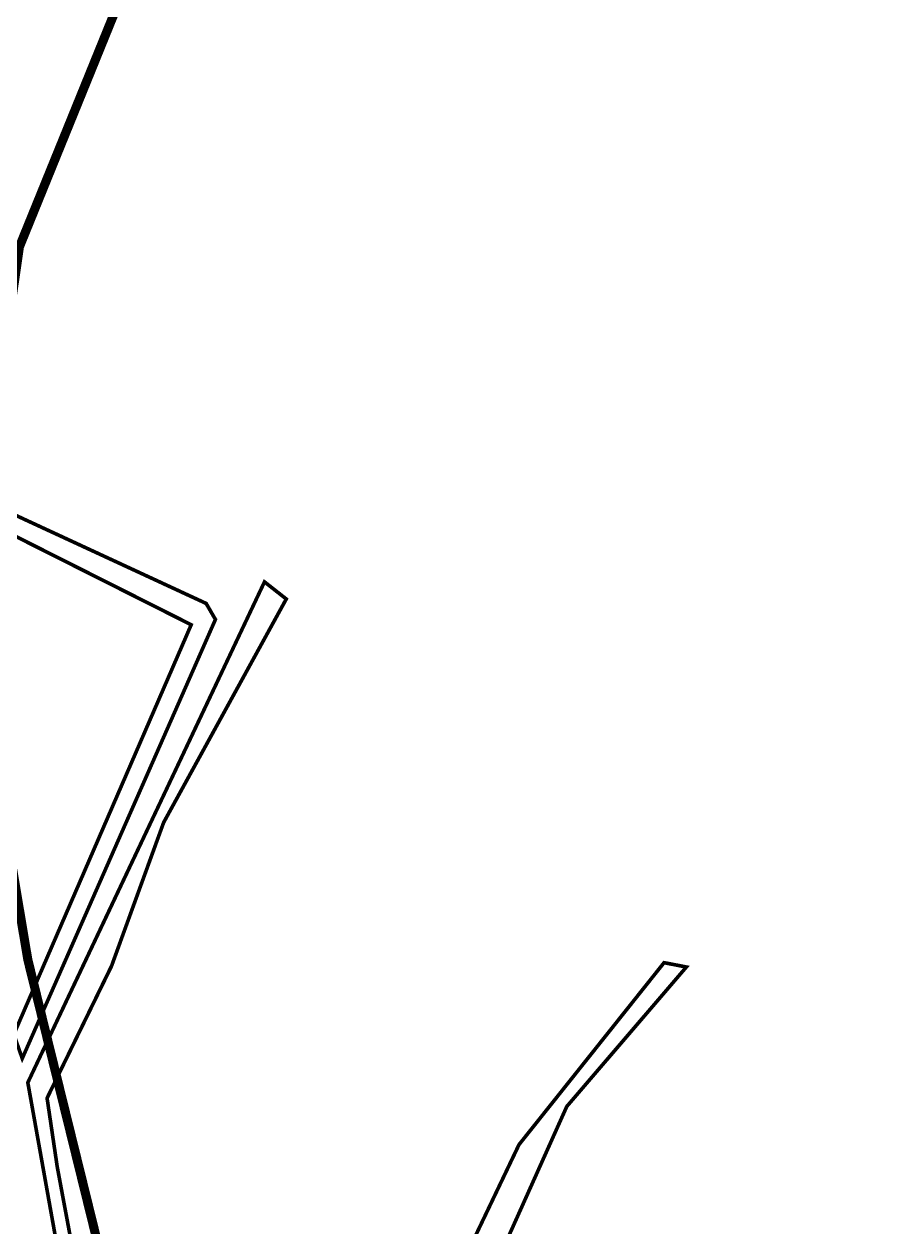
# Model space of a CAD drawing. Header units: metres. Extents: x 561401 to 594056, y 8460144 to 8508504.
# Drawn here: x 569888.8 to 569935.7, y 8473673.7 to 8473740 of the extents above; entities that cross this region are included whole.
import ezdxf

# ---------------------------------------------------------------- set-up
doc = ezdxf.new("R2010")
doc.units = ezdxf.units.M
doc.layers.add('1.1. DERECHO DE VIA', color=230, linetype='Continuous')
doc.layers.add('1.7 MURO DE ADOBE', color=8, linetype='Continuous')

msp = doc.modelspace()

# ---------------------------------------------------------------- linework, layer by layer
at = {"layer": '1.1. DERECHO DE VIA', "color": 230, "linetype": 'Continuous', "lineweight": 40, "ltscale": 0.2, "const_width": 0.5}
msp.add_lwpolyline([(569907.485, 8473823.549), (569913.498, 8473803.079), (569913.083, 8473782.828), (569905.366, 8473763.891), (569896.023, 8473746.284), (569888.5, 8473727.759), (569885.672, 8473708.062), (569888.964, 8473688.467), (569893.749, 8473669.049), (569898.947, 8473649.737), (569913.419, 8473636.756), (569932.889, 8473634.724), (569951.781, 8473640.811), (569970.52, 8473647.801), (569989.258, 8473654.791), (570007.997, 8473661.782), (570026.771, 8473668.674)], dxfattribs=at)
at = {"layer": '1.7 MURO DE ADOBE', "color": 64, "linetype": 'Continuous', "lineweight": -3, "const_width": 0.2}
for points in [[(569888.191, 8473684.35), (569888.656, 8473683.025), (569899.303, 8473707.221), (569898.791, 8473708.104), (569883.109, 8473715.363), (569882.753, 8473714.593), (569897.967, 8473706.93), (569888.191, 8473684.35)], [(569902.006, 8473709.293), (569888.963, 8473681.694), (569891.511, 8473667.45), (569909.364, 8473659.611), (569918.665, 8473680.378), (569925.257, 8473688.066), (569924.026, 8473688.304), (569916.034, 8473678.277), (569912.936, 8473671.788), (569908.912, 8473661.26), (569900.449, 8473665.324), (569892.227, 8473668.258), (569890.586, 8473677.041), (569890.024, 8473680.839), (569893.578, 8473688.122), (569896.449, 8473696.032), (569903.206, 8473708.349), (569902.006, 8473709.293)]]:
    msp.add_lwpolyline(points, dxfattribs=at)

doc.saveas('drawing.dxf')
